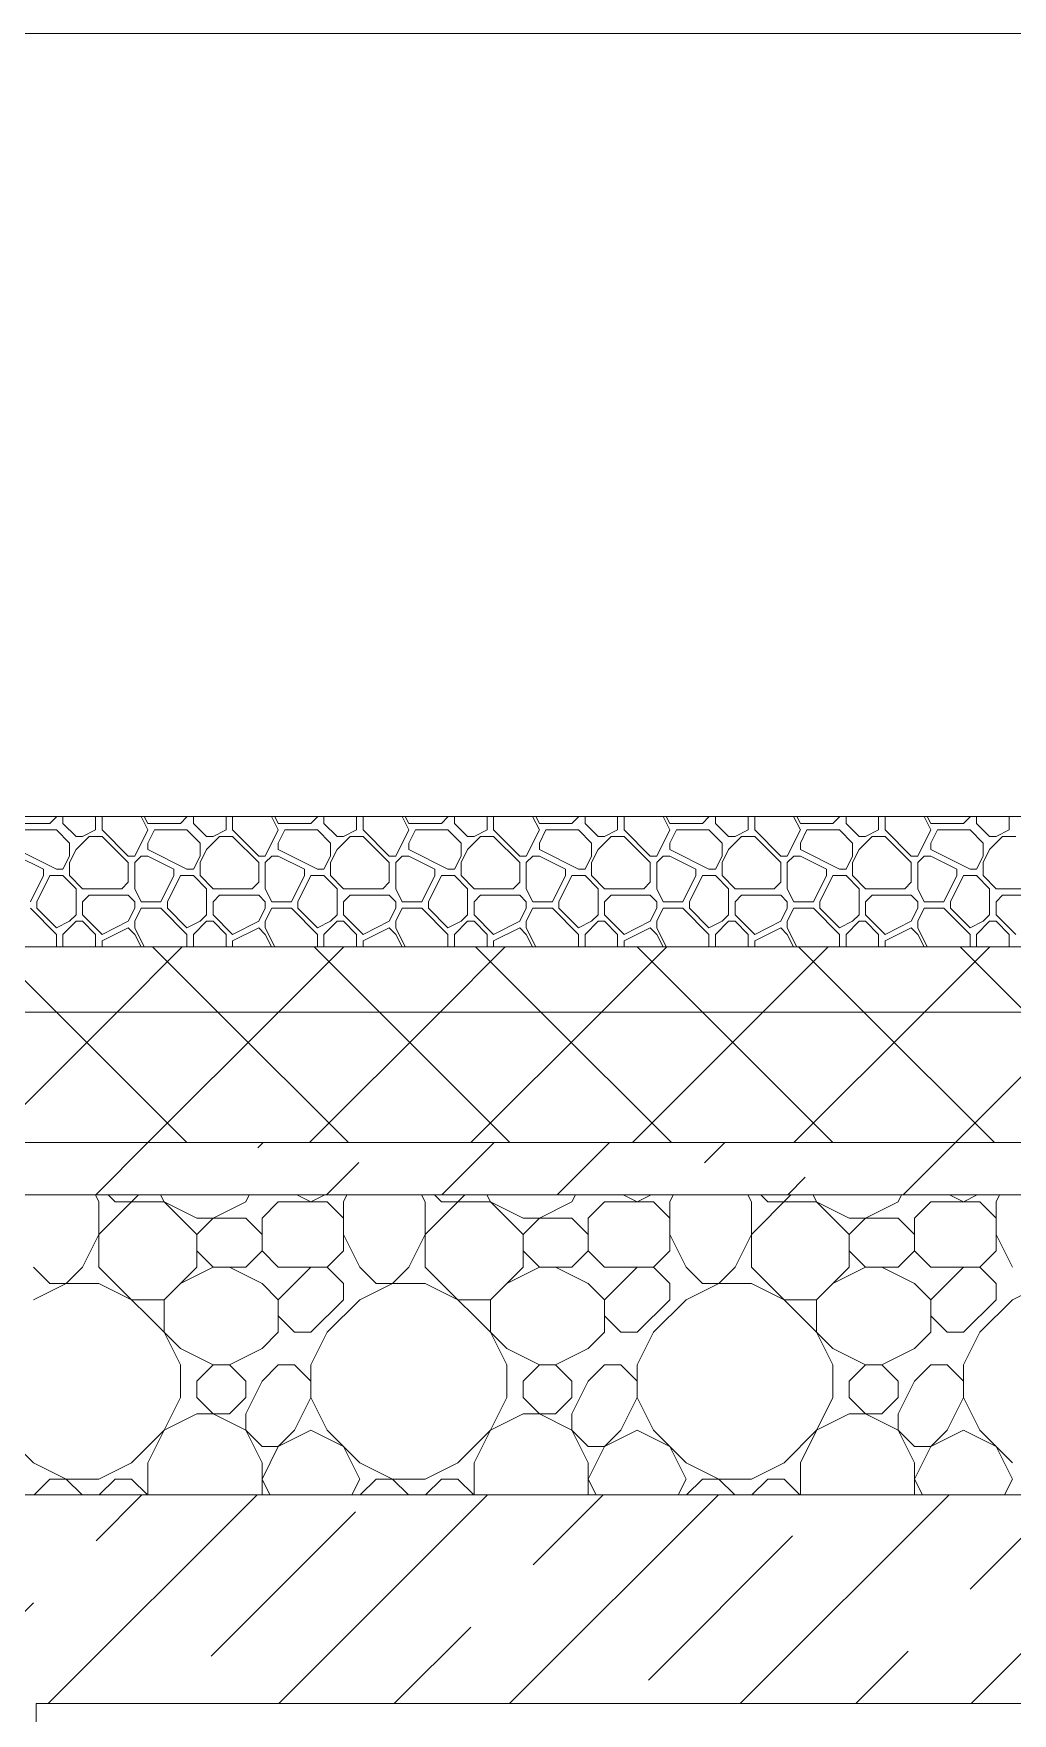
# Model space of a CAD drawing. Header units: millimetres. Extents: x 53645 to 137188, y 78097 to 135533.
# Drawn here: x 65894 to 66644, y 109593 to 110880 of the extents above; entities that cross this region are included whole.
import ezdxf

# ---------------------------------------------------------------- set-up
doc = ezdxf.new("R2010")
doc.units = ezdxf.units.MM
doc.layers.add('hatch', color=7, linetype='Continuous', lineweight=5)
doc.layers.add('Wall2', color=5, linetype='Continuous', lineweight=5)

msp = doc.modelspace()

# ---------------------------------------------------------------- linework, layer by layer
at = {"layer": 'hatch', "color": 251, "ltscale": 100}
for points in [[(65882, 110274.6), (65907, 110274.6)], [(65887, 110269.6), (65912, 110269.6)], [(65907, 110274.6), (65912, 110279.6)], [(65912, 110279.6), (65912, 110280)], [(65922, 110259.6), (65912, 110269.6)], [(65917, 110274.6), (65917, 110280)], [(65927, 110264.6), (65917, 110274.6)], [(65932, 110264.6), (65942, 110269.6)], [(65942, 110269.6), (65942, 110280)], [(65947, 110269.6), (65947, 110280)], [(65967, 110249.6), (65947, 110269.6)], [(65972, 110249.6), (65982, 110269.6)], [(65982, 110269.6), (65976.8, 110280)], [(65982, 110274.6), (65979.3, 110280)], [(65982, 110274.6), (66007, 110274.6)], [(65982, 110259.6), (65987, 110269.6)], [(65987, 110269.6), (66012, 110269.6)], [(66007, 110274.6), (66012, 110279.6)], [(66012, 110279.6), (66012, 110280)], [(66022, 110259.6), (66012, 110269.6)], [(66017, 110274.6), (66017, 110280)], [(66027, 110264.6), (66017, 110274.6)], [(66032, 110264.6), (66042, 110269.6)], [(66042, 110269.6), (66042, 110280)], [(66047, 110269.6), (66047, 110280)], [(66067, 110249.6), (66047, 110269.6)], [(66072, 110249.6), (66082, 110269.6)], [(66082, 110269.6), (66076.8, 110280)], [(66082, 110274.6), (66079.3, 110280)], [(66082, 110274.6), (66107, 110274.6)], [(66082, 110259.6), (66087, 110269.6)], [(66087, 110269.6), (66112, 110269.6)], [(66107, 110274.6), (66112, 110279.6)], [(66112, 110279.6), (66112, 110280)], [(66122, 110259.6), (66112, 110269.6)], [(66117, 110274.6), (66117, 110280)], [(66127, 110264.6), (66117, 110274.6)], [(66132, 110264.6), (66142, 110269.6)], [(66142, 110269.6), (66142, 110280)], [(66147, 110269.6), (66147, 110280)], [(66167, 110249.6), (66147, 110269.6)], [(66172, 110249.6), (66182, 110269.6)], [(66182, 110269.6), (66176.8, 110280)], [(66182, 110274.6), (66179.3, 110280)], [(66182, 110274.6), (66207, 110274.6)], [(66182, 110259.6), (66187, 110269.6)], [(66187, 110269.6), (66212, 110269.6)], [(66207, 110274.6), (66212, 110279.6)], [(66212, 110279.6), (66212, 110280)], [(66222, 110259.6), (66212, 110269.6)], [(66217, 110274.6), (66217, 110280)], [(66227, 110264.6), (66217, 110274.6)], [(66232, 110264.6), (66242, 110269.6)], [(66242, 110269.6), (66242, 110280)], [(66247, 110269.6), (66247, 110280)], [(66267, 110249.6), (66247, 110269.6)], [(66272, 110249.6), (66282, 110269.6)], [(66282, 110269.6), (66276.8, 110280)], [(66282, 110274.6), (66279.3, 110280)], [(66282, 110274.6), (66307, 110274.6)], [(66282, 110259.6), (66287, 110269.6)], [(66287, 110269.6), (66312, 110269.6)], [(66307, 110274.6), (66312, 110279.6)], [(66312, 110279.6), (66312, 110280)], [(66322, 110259.6), (66312, 110269.6)], [(66317, 110274.6), (66317, 110280)], [(66327, 110264.6), (66317, 110274.6)], [(66332, 110264.6), (66342, 110269.6)], [(66342, 110269.6), (66342, 110280)], [(66347, 110269.6), (66347, 110280)], [(66367, 110249.6), (66347, 110269.6)], [(66372, 110249.6), (66382, 110269.6)], [(66382, 110269.6), (66376.8, 110280)], [(66382, 110274.6), (66379.3, 110280)], [(66382, 110274.6), (66407, 110274.6)], [(66382, 110259.6), (66387, 110269.6)], [(66387, 110269.6), (66412, 110269.6)], [(66407, 110274.6), (66412, 110279.6)], [(66412, 110279.6), (66412, 110280)], [(66422, 110259.6), (66412, 110269.6)], [(66417, 110274.6), (66417, 110280)], [(66427, 110264.6), (66417, 110274.6)], [(66432, 110264.6), (66442, 110269.6)], [(66442, 110269.6), (66442, 110280)], [(66447, 110269.6), (66447, 110280)], [(66467, 110249.6), (66447, 110269.6)], [(66472, 110249.6), (66482, 110269.6)], [(66482, 110269.6), (66476.8, 110280)], [(66482, 110274.6), (66479.3, 110280)], [(66482, 110274.6), (66507, 110274.6)], [(66482, 110259.6), (66487, 110269.6)], [(66487, 110269.6), (66512, 110269.6)], [(66507, 110274.6), (66512, 110279.6)], [(66512, 110279.6), (66512, 110280)], [(66522, 110259.6), (66512, 110269.6)], [(66517, 110274.6), (66517, 110280)], [(66527, 110264.6), (66517, 110274.6)], [(66532, 110264.6), (66542, 110269.6)], [(66542, 110269.6), (66542, 110280)], [(66547, 110269.6), (66547, 110280)], [(66567, 110249.6), (66547, 110269.6)], [(66572, 110249.6), (66582, 110269.6)], [(66582, 110269.6), (66576.8, 110280)], [(66582, 110274.6), (66579.3, 110280)], [(66582, 110274.6), (66607, 110274.6)], [(66582, 110259.6), (66587, 110269.6)], [(66587, 110269.6), (66612, 110269.6)], [(66607, 110274.6), (66612, 110279.6)], [(66612, 110279.6), (66612, 110280)], [(66622, 110259.6), (66612, 110269.6)], [(66617, 110274.6), (66617, 110280)], [(66627, 110264.6), (66617, 110274.6)], [(66632, 110264.6), (66642, 110269.6)], [(66642, 110269.6), (66642, 110280)], [(65922, 110249.6), (65922, 110259.6)], [(65927, 110264.6), (65932, 110264.6)], [(65927, 110254.6), (65937, 110264.6)], [(65937, 110264.6), (65947, 110264.6)], [(65967, 110244.6), (65947, 110264.6)], [(65982, 110254.6), (65982, 110259.6)], [(66022, 110249.6), (66022, 110259.6)], [(66027, 110264.6), (66032, 110264.6)], [(66027, 110254.6), (66037, 110264.6)], [(66037, 110264.6), (66047, 110264.6)], [(66067, 110244.6), (66047, 110264.6)], [(66082, 110254.6), (66082, 110259.6)], [(66122, 110249.6), (66122, 110259.6)], [(66127, 110264.6), (66132, 110264.6)], [(66127, 110254.6), (66137, 110264.6)], [(66137, 110264.6), (66147, 110264.6)], [(66167, 110244.6), (66147, 110264.6)], [(66182, 110254.6), (66182, 110259.6)], [(66222, 110249.6), (66222, 110259.6)], [(66227, 110264.6), (66232, 110264.6)], [(66227, 110254.6), (66237, 110264.6)], [(66237, 110264.6), (66247, 110264.6)], [(66267, 110244.6), (66247, 110264.6)], [(66282, 110254.6), (66282, 110259.6)], [(66322, 110249.6), (66322, 110259.6)], [(66327, 110264.6), (66332, 110264.6)], [(66327, 110254.6), (66337, 110264.6)], [(66337, 110264.6), (66347, 110264.6)], [(66367, 110244.6), (66347, 110264.6)], [(66382, 110254.6), (66382, 110259.6)], [(66422, 110249.6), (66422, 110259.6)], [(66427, 110264.6), (66432, 110264.6)], [(66427, 110254.6), (66437, 110264.6)], [(66437, 110264.6), (66447, 110264.6)], [(66467, 110244.6), (66447, 110264.6)], [(66482, 110254.6), (66482, 110259.6)], [(66522, 110249.6), (66522, 110259.6)], [(66527, 110264.6), (66532, 110264.6)], [(66527, 110254.6), (66537, 110264.6)], [(66537, 110264.6), (66547, 110264.6)], [(66567, 110244.6), (66547, 110264.6)], [(66582, 110254.6), (66582, 110259.6)], [(66622, 110249.6), (66622, 110259.6)], [(66627, 110264.6), (66632, 110264.6)], [(66627, 110254.6), (66637, 110264.6)], [(66637, 110264.6), (66647, 110264.6)], [(65912, 110239.6), (65882, 110254.6)], [(65902, 110239.6), (65882, 110249.6)], [(65917, 110239.6), (65922, 110249.6)], [(65917, 110239.6), (65922, 110249.6)], [(65922, 110244.6), (65927, 110254.6)], [(65922, 110234.6), (65922, 110244.6)], [(65967, 110249.6), (65972, 110249.6)], [(65967, 110229.6), (65967, 110244.6)], [(65972, 110244.6), (65977, 110249.6)], [(65972, 110224.6), (65972, 110244.6)], [(65977, 110249.6), (65982, 110249.6)], [(66012, 110239.6), (65982, 110254.6)], [(66002, 110239.6), (65982, 110249.6)], [(66017, 110239.6), (66022, 110249.6)], [(66017, 110239.6), (66022, 110249.6)], [(66022, 110244.6), (66027, 110254.6)], [(66022, 110234.6), (66022, 110244.6)], [(66067, 110249.6), (66072, 110249.6)], [(66067, 110229.6), (66067, 110244.6)], [(66072, 110244.6), (66077, 110249.6)], [(66072, 110224.6), (66072, 110244.6)], [(66077, 110249.6), (66082, 110249.6)], [(66112, 110239.6), (66082, 110254.6)], [(66102, 110239.6), (66082, 110249.6)], [(66117, 110239.6), (66122, 110249.6)], [(66117, 110239.6), (66122, 110249.6)], [(66122, 110244.6), (66127, 110254.6)], [(66122, 110234.6), (66122, 110244.6)], [(66167, 110249.6), (66172, 110249.6)], [(66167, 110229.6), (66167, 110244.6)], [(66172, 110244.6), (66177, 110249.6)], [(66172, 110224.6), (66172, 110244.6)], [(66177, 110249.6), (66182, 110249.6)], [(66212, 110239.6), (66182, 110254.6)], [(66202, 110239.6), (66182, 110249.6)], [(66217, 110239.6), (66222, 110249.6)], [(66217, 110239.6), (66222, 110249.6)], [(66222, 110244.6), (66227, 110254.6)], [(66222, 110234.6), (66222, 110244.6)], [(66267, 110249.6), (66272, 110249.6)], [(66267, 110229.6), (66267, 110244.6)], [(66272, 110244.6), (66277, 110249.6)], [(66272, 110224.6), (66272, 110244.6)], [(66277, 110249.6), (66282, 110249.6)], [(66312, 110239.6), (66282, 110254.6)], [(66302, 110239.6), (66282, 110249.6)], [(66317, 110239.6), (66322, 110249.6)], [(66317, 110239.6), (66322, 110249.6)], [(66322, 110244.6), (66327, 110254.6)], [(66322, 110234.6), (66322, 110244.6)], [(66367, 110249.6), (66372, 110249.6)], [(66367, 110229.6), (66367, 110244.6)], [(66372, 110244.6), (66377, 110249.6)], [(66372, 110224.6), (66372, 110244.6)], [(66377, 110249.6), (66382, 110249.6)], [(66412, 110239.6), (66382, 110254.6)], [(66402, 110239.6), (66382, 110249.6)], [(66417, 110239.6), (66422, 110249.6)], [(66417, 110239.6), (66422, 110249.6)], [(66422, 110244.6), (66427, 110254.6)], [(66422, 110234.6), (66422, 110244.6)], [(66467, 110249.6), (66472, 110249.6)], [(66467, 110229.6), (66467, 110244.6)], [(66472, 110244.6), (66477, 110249.6)], [(66472, 110224.6), (66472, 110244.6)], [(66477, 110249.6), (66482, 110249.6)], [(66512, 110239.6), (66482, 110254.6)], [(66502, 110239.6), (66482, 110249.6)], [(66517, 110239.6), (66522, 110249.6)], [(66517, 110239.6), (66522, 110249.6)], [(66522, 110244.6), (66527, 110254.6)], [(66522, 110234.6), (66522, 110244.6)], [(66567, 110249.6), (66572, 110249.6)], [(66567, 110229.6), (66567, 110244.6)], [(66572, 110244.6), (66577, 110249.6)], [(66572, 110224.6), (66572, 110244.6)], [(66577, 110249.6), (66582, 110249.6)], [(66612, 110239.6), (66582, 110254.6)], [(66602, 110239.6), (66582, 110249.6)], [(66617, 110239.6), (66622, 110249.6)], [(66617, 110239.6), (66622, 110249.6)], [(66622, 110244.6), (66627, 110254.6)], [(66622, 110234.6), (66622, 110244.6)], [(65892, 110214.6), (65902, 110234.6)], [(65897, 110214.6), (65907, 110234.6)], [(65902, 110234.6), (65902, 110239.6)], [(65907, 110234.6), (65917, 110234.6)], [(65912, 110239.6), (65917, 110239.6)], [(65927, 110224.6), (65917, 110234.6)], [(65932, 110224.6), (65922, 110234.6)], [(65992, 110214.6), (66002, 110234.6)], [(65997, 110214.6), (66007, 110234.6)], [(66002, 110234.6), (66002, 110239.6)], [(66007, 110234.6), (66017, 110234.6)], [(66012, 110239.6), (66017, 110239.6)], [(66027, 110224.6), (66017, 110234.6)], [(66032, 110224.6), (66022, 110234.6)], [(66092, 110214.6), (66102, 110234.6)], [(66097, 110214.6), (66107, 110234.6)], [(66102, 110234.6), (66102, 110239.6)], [(66107, 110234.6), (66117, 110234.6)], [(66112, 110239.6), (66117, 110239.6)], [(66127, 110224.6), (66117, 110234.6)], [(66132, 110224.6), (66122, 110234.6)], [(66192, 110214.6), (66202, 110234.6)], [(66197, 110214.6), (66207, 110234.6)], [(66202, 110234.6), (66202, 110239.6)], [(66207, 110234.6), (66217, 110234.6)], [(66212, 110239.6), (66217, 110239.6)], [(66227, 110224.6), (66217, 110234.6)], [(66232, 110224.6), (66222, 110234.6)], [(66292, 110214.6), (66302, 110234.6)], [(66297, 110214.6), (66307, 110234.6)], [(66302, 110234.6), (66302, 110239.6)], [(66307, 110234.6), (66317, 110234.6)], [(66312, 110239.6), (66317, 110239.6)], [(66327, 110224.6), (66317, 110234.6)], [(66332, 110224.6), (66322, 110234.6)], [(66392, 110214.6), (66402, 110234.6)], [(66397, 110214.6), (66407, 110234.6)], [(66402, 110234.6), (66402, 110239.6)], [(66407, 110234.6), (66417, 110234.6)], [(66412, 110239.6), (66417, 110239.6)], [(66427, 110224.6), (66417, 110234.6)], [(66432, 110224.6), (66422, 110234.6)], [(66492, 110214.6), (66502, 110234.6)], [(66497, 110214.6), (66507, 110234.6)], [(66502, 110234.6), (66502, 110239.6)], [(66507, 110234.6), (66517, 110234.6)], [(66512, 110239.6), (66517, 110239.6)], [(66527, 110224.6), (66517, 110234.6)], [(66532, 110224.6), (66522, 110234.6)], [(66592, 110214.6), (66602, 110234.6)], [(66597, 110214.6), (66607, 110234.6)], [(66602, 110234.6), (66602, 110239.6)], [(66607, 110234.6), (66617, 110234.6)], [(66612, 110239.6), (66617, 110239.6)], [(66627, 110224.6), (66617, 110234.6)], [(66632, 110224.6), (66622, 110234.6)], [(65927, 110204.6), (65927, 110224.6)], [(65932, 110224.6), (65962, 110224.6)], [(65932, 110214.6), (65937, 110219.6)], [(65937, 110219.6), (65967, 110219.6)], [(65962, 110224.6), (65967, 110229.6)], [(65972, 110214.6), (65967, 110219.6)], [(65977, 110214.6), (65972, 110224.6)], [(66027, 110204.6), (66027, 110224.6)], [(66032, 110224.6), (66062, 110224.6)], [(66032, 110214.6), (66037, 110219.6)], [(66037, 110219.6), (66067, 110219.6)], [(66062, 110224.6), (66067, 110229.6)], [(66072, 110214.6), (66067, 110219.6)], [(66077, 110214.6), (66072, 110224.6)], [(66127, 110204.6), (66127, 110224.6)], [(66132, 110224.6), (66162, 110224.6)], [(66132, 110214.6), (66137, 110219.6)], [(66137, 110219.6), (66167, 110219.6)], [(66162, 110224.6), (66167, 110229.6)], [(66172, 110214.6), (66167, 110219.6)], [(66177, 110214.6), (66172, 110224.6)], [(66227, 110204.6), (66227, 110224.6)], [(66232, 110224.6), (66262, 110224.6)], [(66232, 110214.6), (66237, 110219.6)], [(66237, 110219.6), (66267, 110219.6)], [(66262, 110224.6), (66267, 110229.6)], [(66272, 110214.6), (66267, 110219.6)], [(66277, 110214.6), (66272, 110224.6)], [(66327, 110204.6), (66327, 110224.6)], [(66332, 110224.6), (66362, 110224.6)], [(66332, 110214.6), (66337, 110219.6)], [(66337, 110219.6), (66367, 110219.6)], [(66362, 110224.6), (66367, 110229.6)], [(66372, 110214.6), (66367, 110219.6)], [(66377, 110214.6), (66372, 110224.6)], [(66427, 110204.6), (66427, 110224.6)], [(66432, 110224.6), (66462, 110224.6)], [(66432, 110214.6), (66437, 110219.6)], [(66437, 110219.6), (66467, 110219.6)], [(66462, 110224.6), (66467, 110229.6)], [(66472, 110214.6), (66467, 110219.6)], [(66477, 110214.6), (66472, 110224.6)], [(66527, 110204.6), (66527, 110224.6)], [(66532, 110224.6), (66562, 110224.6)], [(66532, 110214.6), (66537, 110219.6)], [(66537, 110219.6), (66567, 110219.6)], [(66562, 110224.6), (66567, 110229.6)], [(66572, 110214.6), (66567, 110219.6)], [(66577, 110214.6), (66572, 110224.6)], [(66627, 110204.6), (66627, 110224.6)], [(66632, 110224.6), (66662, 110224.6)], [(66632, 110214.6), (66637, 110219.6)], [(66637, 110219.6), (66667, 110219.6)], [(65912, 110189.6), (65892, 110209.6)], [(65897, 110209.6), (65897, 110214.6)], [(65912, 110194.6), (65897, 110209.6)], [(65922, 110199.6), (65927, 110204.6)], [(65932, 110204.6), (65932, 110214.6)], [(65947, 110189.6), (65932, 110204.6)], [(65967, 110199.6), (65972, 110209.6)], [(65972, 110209.6), (65972, 110214.6)], [(65972, 110199.6), (65977, 110209.6)], [(65977, 110214.6), (65992, 110214.6)], [(65977, 110209.6), (65992, 110209.6)], [(66012, 110189.6), (65992, 110209.6)], [(65997, 110209.6), (65997, 110214.6)], [(66012, 110194.6), (65997, 110209.6)], [(66022, 110199.6), (66027, 110204.6)], [(66032, 110204.6), (66032, 110214.6)], [(66047, 110189.6), (66032, 110204.6)], [(66067, 110199.6), (66072, 110209.6)], [(66072, 110209.6), (66072, 110214.6)], [(66072, 110199.6), (66077, 110209.6)], [(66077, 110214.6), (66092, 110214.6)], [(66077, 110209.6), (66092, 110209.6)], [(66112, 110189.6), (66092, 110209.6)], [(66097, 110209.6), (66097, 110214.6)], [(66112, 110194.6), (66097, 110209.6)], [(66122, 110199.6), (66127, 110204.6)], [(66132, 110204.6), (66132, 110214.6)], [(66147, 110189.6), (66132, 110204.6)], [(66167, 110199.6), (66172, 110209.6)], [(66172, 110209.6), (66172, 110214.6)], [(66172, 110199.6), (66177, 110209.6)], [(66177, 110214.6), (66192, 110214.6)], [(66177, 110209.6), (66192, 110209.6)], [(66212, 110189.6), (66192, 110209.6)], [(66197, 110209.6), (66197, 110214.6)], [(66212, 110194.6), (66197, 110209.6)], [(66222, 110199.6), (66227, 110204.6)], [(66232, 110204.6), (66232, 110214.6)], [(66247, 110189.6), (66232, 110204.6)], [(66267, 110199.6), (66272, 110209.6)], [(66272, 110209.6), (66272, 110214.6)], [(66272, 110199.6), (66277, 110209.6)], [(66277, 110214.6), (66292, 110214.6)], [(66277, 110209.6), (66292, 110209.6)], [(66312, 110189.6), (66292, 110209.6)], [(66297, 110209.6), (66297, 110214.6)], [(66312, 110194.6), (66297, 110209.6)], [(66322, 110199.6), (66327, 110204.6)], [(66332, 110204.6), (66332, 110214.6)], [(66347, 110189.6), (66332, 110204.6)], [(66367, 110199.6), (66372, 110209.6)], [(66372, 110209.6), (66372, 110214.6)], [(66372, 110199.6), (66377, 110209.6)], [(66377, 110214.6), (66392, 110214.6)], [(66377, 110209.6), (66392, 110209.6)], [(66412, 110189.6), (66392, 110209.6)], [(66397, 110209.6), (66397, 110214.6)], [(66412, 110194.6), (66397, 110209.6)], [(66422, 110199.6), (66427, 110204.6)], [(66432, 110204.6), (66432, 110214.6)], [(66447, 110189.6), (66432, 110204.6)], [(66467, 110199.6), (66472, 110209.6)], [(66472, 110209.6), (66472, 110214.6)], [(66472, 110199.6), (66477, 110209.6)], [(66477, 110214.6), (66492, 110214.6)], [(66477, 110209.6), (66492, 110209.6)], [(66512, 110189.6), (66492, 110209.6)], [(66497, 110209.6), (66497, 110214.6)], [(66512, 110194.6), (66497, 110209.6)], [(66522, 110199.6), (66527, 110204.6)], [(66532, 110204.6), (66532, 110214.6)], [(66547, 110189.6), (66532, 110204.6)], [(66567, 110199.6), (66572, 110209.6)], [(66572, 110209.6), (66572, 110214.6)], [(66572, 110199.6), (66577, 110209.6)], [(66577, 110214.6), (66592, 110214.6)], [(66577, 110209.6), (66592, 110209.6)], [(66612, 110189.6), (66592, 110209.6)], [(66597, 110209.6), (66597, 110214.6)], [(66612, 110194.6), (66597, 110209.6)], [(66622, 110199.6), (66627, 110204.6)], [(66632, 110204.6), (66632, 110214.6)], [(66647, 110189.6), (66632, 110204.6)], [(65912, 110194.6), (65922, 110199.6)], [(65917, 110189.6), (65927, 110199.6)], [(65927, 110199.6), (65932, 110199.6)], [(65942, 110189.6), (65932, 110199.6)], [(65947, 110189.6), (65967, 110199.6)], [(65947, 110184.6), (65967, 110194.6)], [(65972, 110189.6), (65967, 110194.6)], [(65972, 110194.6), (65972, 110199.6)], [(65979.3, 110180), (65972, 110194.6)], [(66012, 110194.6), (66022, 110199.6)], [(66017, 110189.6), (66027, 110199.6)], [(66027, 110199.6), (66032, 110199.6)], [(66042, 110189.6), (66032, 110199.6)], [(66047, 110189.6), (66067, 110199.6)], [(66047, 110184.6), (66067, 110194.6)], [(66072, 110189.6), (66067, 110194.6)], [(66072, 110194.6), (66072, 110199.6)], [(66079.3, 110180), (66072, 110194.6)], [(66112, 110194.6), (66122, 110199.6)], [(66117, 110189.6), (66127, 110199.6)], [(66127, 110199.6), (66132, 110199.6)], [(66142, 110189.6), (66132, 110199.6)], [(66147, 110189.6), (66167, 110199.6)], [(66147, 110184.6), (66167, 110194.6)], [(66172, 110189.6), (66167, 110194.6)], [(66172, 110194.6), (66172, 110199.6)], [(66179.3, 110180), (66172, 110194.6)], [(66212, 110194.6), (66222, 110199.6)], [(66217, 110189.6), (66227, 110199.6)], [(66227, 110199.6), (66232, 110199.6)], [(66242, 110189.6), (66232, 110199.6)], [(66247, 110189.6), (66267, 110199.6)], [(66247, 110184.6), (66267, 110194.6)], [(66272, 110189.6), (66267, 110194.6)], [(66272, 110194.6), (66272, 110199.6)], [(66279.3, 110180), (66272, 110194.6)], [(66312, 110194.6), (66322, 110199.6)], [(66317, 110189.6), (66327, 110199.6)], [(66327, 110199.6), (66332, 110199.6)], [(66342, 110189.6), (66332, 110199.6)], [(66347, 110189.6), (66367, 110199.6)], [(66347, 110184.6), (66367, 110194.6)], [(66372, 110189.6), (66367, 110194.6)], [(66372, 110194.6), (66372, 110199.6)], [(66379.3, 110180), (66372, 110194.6)], [(66412, 110194.6), (66422, 110199.6)], [(66417, 110189.6), (66427, 110199.6)], [(66427, 110199.6), (66432, 110199.6)], [(66442, 110189.6), (66432, 110199.6)], [(66447, 110189.6), (66467, 110199.6)], [(66447, 110184.6), (66467, 110194.6)], [(66472, 110189.6), (66467, 110194.6)], [(66472, 110194.6), (66472, 110199.6)], [(66479.3, 110180), (66472, 110194.6)], [(66512, 110194.6), (66522, 110199.6)], [(66517, 110189.6), (66527, 110199.6)], [(66527, 110199.6), (66532, 110199.6)], [(66542, 110189.6), (66532, 110199.6)], [(66547, 110189.6), (66567, 110199.6)], [(66547, 110184.6), (66567, 110194.6)], [(66572, 110189.6), (66567, 110194.6)], [(66572, 110194.6), (66572, 110199.6)], [(66579.3, 110180), (66572, 110194.6)], [(66612, 110194.6), (66622, 110199.6)], [(66617, 110189.6), (66627, 110199.6)], [(66627, 110199.6), (66632, 110199.6)], [(66642, 110189.6), (66632, 110199.6)], [(74636.5, 110180), (61406.4, 110180)], [(61406.4, 110180), (74636.5, 110180)], [(65912, 110130), (65862, 110180)], [(65912, 110180), (65912, 110189.6)], [(65917, 110180), (65917, 110189.6)], [(65942, 110180), (65942, 110189.6)], [(65947, 110180), (65947, 110184.6)], [(65958.4, 110130), (66008.4, 110180)], [(65976.8, 110180), (65972, 110189.6)], [(66035.7, 110130), (65985.7, 110180)], [(66012, 110180), (66012, 110189.6)], [(66017, 110180), (66017, 110189.6)], [(66042, 110180), (66042, 110189.6)], [(66047, 110180), (66047, 110184.6)], [(66076.8, 110180), (66072, 110189.6)], [(66082.1, 110130), (66132.1, 110180)], [(66159.5, 110130), (66109.5, 110180)], [(66112, 110180), (66112, 110189.6)], [(66117, 110180), (66117, 110189.6)], [(66142, 110180), (66142, 110189.6)], [(66147, 110180), (66147, 110184.6)], [(66176.8, 110180), (66172, 110189.6)], [(66205.9, 110130), (66255.9, 110180)], [(66212, 110180), (66212, 110189.6)], [(66217, 110180), (66217, 110189.6)], [(66283.2, 110130), (66233.2, 110180)], [(66242, 110180), (66242, 110189.6)], [(66247, 110180), (66247, 110184.6)], [(66276.8, 110180), (66272, 110189.6)], [(66312, 110180), (66312, 110189.6)], [(66317, 110180), (66317, 110189.6)], [(66329.6, 110130), (66379.6, 110180)], [(66342, 110180), (66342, 110189.6)], [(66347, 110180), (66347, 110184.6)], [(66407, 110130), (66357, 110180)], [(66376.8, 110180), (66372, 110189.6)], [(66412, 110180), (66412, 110189.6)], [(66417, 110180), (66417, 110189.6)], [(66442, 110180), (66442, 110189.6)], [(66447, 110180), (66447, 110184.6)], [(66453.3, 110130), (66503.3, 110180)], [(66476.8, 110180), (66472, 110189.6)], [(66530.7, 110130), (66480.7, 110180)], [(66512, 110180), (66512, 110189.6)], [(66517, 110180), (66517, 110189.6)], [(66542, 110180), (66542, 110189.6)], [(66547, 110180), (66547, 110184.6)], [(66576.8, 110180), (66572, 110189.6)], [(66577.1, 110130), (66627.1, 110180)], [(66654.5, 110130), (66604.5, 110180)], [(66612, 110180), (66612, 110189.6)], [(66617, 110180), (66617, 110189.6)], [(66642, 110180), (66642, 110189.6)], [(74636.5, 110130), (61406.4, 110130)], [(61406.4, 110130), (74636.5, 110130)], [(65858.4, 110030), (65958.4, 110130)], [(66012, 110030), (65912, 110130)], [(65982.1, 110030), (66082.1, 110130)], [(66135.7, 110030), (66035.7, 110130)], [(66105.9, 110030), (66205.9, 110130)], [(66259.5, 110030), (66159.5, 110130)], [(66229.6, 110030), (66329.6, 110130)], [(66383.2, 110030), (66283.2, 110130)], [(66353.3, 110030), (66453.3, 110130)], [(66507, 110030), (66407, 110130)], [(66477.1, 110030), (66577.1, 110130)], [(66630.7, 110030), (66530.7, 110130)], [(66600.8, 110030), (66700.8, 110130)], [(74636.5, 110030), (61406.4, 110030)], [(61406.4, 110030), (74636.5, 110030)], [(65942.1, 109990), (65982.1, 110030)], [(66066.4, 110025.9), (66070.5, 110030)], [(66207.3, 109990), (66247.3, 110030)], [(66295.7, 109990), (66335.7, 110030)], [(66408.5, 110014.4), (66424.1, 110030)], [(66560.8, 109990), (66600.8, 110030)], [(66118.9, 109990), (66143.8, 110014.8)], [(66472.4, 109990), (66485.8, 110003.4)], [(74636.5, 109990), (61406.4, 109990)], [(61406.4, 109990), (74636.5, 109990)], [(65944.5, 109984.6), (65941.8, 109990)], [(65944.5, 109959.6), (65974.8, 109990)], [(65957, 109984.6), (65951.7, 109990)], [(65994.5, 109984.6), (65991.8, 109990)], [(66057, 109984.6), (66059.6, 109990)], [(66107, 109984.6), (66096.3, 109990)], [(66107, 109984.6), (66117.6, 109990)], [(66132, 109984.6), (66134.6, 109990)], [(66194.5, 109984.6), (66191.8, 109990)], [(66194.5, 109959.6), (66224.8, 109990)], [(66207, 109984.6), (66201.7, 109990)], [(66244.5, 109984.6), (66241.8, 109990)], [(66307, 109984.6), (66309.6, 109990)], [(66357, 109984.6), (66346.3, 109990)], [(66357, 109984.6), (66367.6, 109990)], [(66382, 109984.6), (66384.6, 109990)], [(66444.5, 109984.6), (66441.8, 109990)], [(66444.5, 109959.6), (66474.8, 109990)], [(66457, 109984.6), (66451.7, 109990)], [(66494.5, 109984.6), (66491.8, 109990)], [(66557, 109984.6), (66559.6, 109990)], [(66607, 109984.6), (66596.3, 109990)], [(66607, 109984.6), (66617.6, 109990)], [(66632, 109984.6), (66634.6, 109990)], [(65944.5, 109934.6), (65944.5, 109984.6)], [(65957, 109984.6), (65994.5, 109984.6)], [(66019.5, 109959.6), (65994.5, 109984.6)], [(66019.5, 109972.1), (65994.5, 109984.6)], [(66032, 109972.1), (66057, 109984.6)], [(66069.5, 109972.1), (66082, 109984.6)], [(66082, 109984.6), (66119.5, 109984.6)], [(66132, 109972.1), (66119.5, 109984.6)], [(66132, 109947.1), (66132, 109984.6)], [(66194.5, 109934.6), (66194.5, 109984.6)], [(66207, 109984.6), (66244.5, 109984.6)], [(66269.5, 109959.6), (66244.5, 109984.6)], [(66269.5, 109972.1), (66244.5, 109984.6)], [(66282, 109972.1), (66307, 109984.6)], [(66319.5, 109972.1), (66332, 109984.6)], [(66332, 109984.6), (66369.5, 109984.6)], [(66382, 109972.1), (66369.5, 109984.6)], [(66382, 109947.1), (66382, 109984.6)], [(66444.5, 109934.6), (66444.5, 109984.6)], [(66457, 109984.6), (66494.5, 109984.6)], [(66519.5, 109959.6), (66494.5, 109984.6)], [(66519.5, 109972.1), (66494.5, 109984.6)], [(66532, 109972.1), (66557, 109984.6)], [(66569.5, 109972.1), (66582, 109984.6)], [(66582, 109984.6), (66619.5, 109984.6)], [(66632, 109972.1), (66619.5, 109984.6)], [(66632, 109947.1), (66632, 109984.6)], [(66019.5, 109972.1), (66057, 109972.1)], [(66019.5, 109959.6), (66032, 109972.1)], [(66069.5, 109959.6), (66057, 109972.1)], [(66069.5, 109947.1), (66069.5, 109972.1)], [(66269.5, 109972.1), (66307, 109972.1)], [(66269.5, 109959.6), (66282, 109972.1)], [(66319.5, 109959.6), (66307, 109972.1)], [(66319.5, 109947.1), (66319.5, 109972.1)], [(66519.5, 109972.1), (66557, 109972.1)], [(66519.5, 109959.6), (66532, 109972.1)], [(66569.5, 109959.6), (66557, 109972.1)], [(66569.5, 109947.1), (66569.5, 109972.1)], [(65932, 109934.6), (65944.5, 109959.6)], [(66019.5, 109934.6), (66019.5, 109959.6)], [(66032, 109934.6), (66019.5, 109947.1)], [(66057, 109934.6), (66069.5, 109947.1)], [(66082, 109934.6), (66069.5, 109947.1)], [(66119.5, 109934.6), (66132, 109947.1)], [(66144.5, 109934.6), (66132, 109959.6)], [(66182, 109934.6), (66194.5, 109959.6)], [(66269.5, 109934.6), (66269.5, 109959.6)], [(66282, 109934.6), (66269.5, 109947.1)], [(66307, 109934.6), (66319.5, 109947.1)], [(66332, 109934.6), (66319.5, 109947.1)], [(66369.5, 109934.6), (66382, 109947.1)], [(66394.5, 109934.6), (66382, 109959.6)], [(66432, 109934.6), (66444.5, 109959.6)], [(66519.5, 109934.6), (66519.5, 109959.6)], [(66532, 109934.6), (66519.5, 109947.1)], [(66557, 109934.6), (66569.5, 109947.1)], [(66582, 109934.6), (66569.5, 109947.1)], [(66619.5, 109934.6), (66632, 109947.1)], [(66644.5, 109934.6), (66632, 109959.6)], [(65907, 109922.1), (65894.5, 109934.6)], [(65919.5, 109922.1), (65932, 109934.6)], [(66007, 109872.1), (65944.5, 109934.6)], [(65994.5, 109909.6), (66019.5, 109934.6)], [(66007, 109922.1), (66032, 109934.6)], [(66032, 109934.6), (66057, 109934.6)], [(66069.5, 109922.1), (66044.5, 109934.6)], [(66082, 109934.6), (66119.5, 109934.6)], [(66082, 109909.6), (66107, 109934.6)], [(66132, 109922.1), (66119.5, 109934.6)], [(66157, 109922.1), (66144.5, 109934.6)], [(66169.5, 109922.1), (66182, 109934.6)], [(66257, 109872.1), (66194.5, 109934.6)], [(66244.5, 109909.6), (66269.5, 109934.6)], [(66257, 109922.1), (66282, 109934.6)], [(66282, 109934.6), (66307, 109934.6)], [(66319.5, 109922.1), (66294.5, 109934.6)], [(66332, 109934.6), (66369.5, 109934.6)], [(66332, 109909.6), (66357, 109934.6)], [(66382, 109922.1), (66369.5, 109934.6)], [(66407, 109922.1), (66394.5, 109934.6)], [(66419.5, 109922.1), (66432, 109934.6)], [(66507, 109872.1), (66444.5, 109934.6)], [(66494.5, 109909.6), (66519.5, 109934.6)], [(66507, 109922.1), (66532, 109934.6)], [(66532, 109934.6), (66557, 109934.6)], [(66569.5, 109922.1), (66544.5, 109934.6)], [(66582, 109934.6), (66619.5, 109934.6)], [(66582, 109909.6), (66607, 109934.6)], [(66632, 109922.1), (66619.5, 109934.6)], [(65894.5, 109909.6), (65919.5, 109922.1)], [(65907, 109922.1), (65944.5, 109922.1)], [(65969.5, 109909.6), (65944.5, 109922.1)], [(66082, 109909.6), (66069.5, 109922.1)], [(66132, 109909.6), (66132, 109922.1)], [(66144.5, 109909.6), (66169.5, 109922.1)], [(66157, 109922.1), (66194.5, 109922.1)], [(66219.5, 109909.6), (66194.5, 109922.1)], [(66332, 109909.6), (66319.5, 109922.1)], [(66382, 109909.6), (66382, 109922.1)], [(66394.5, 109909.6), (66419.5, 109922.1)], [(66407, 109922.1), (66444.5, 109922.1)], [(66469.5, 109909.6), (66444.5, 109922.1)], [(66582, 109909.6), (66569.5, 109922.1)], [(66632, 109909.6), (66632, 109922.1)], [(66644.5, 109909.6), (66669.5, 109922.1)], [(65969.5, 109909.6), (65994.5, 109909.6)], [(65994.5, 109884.6), (65994.5, 109909.6)], [(66082, 109884.6), (66082, 109909.6)], [(66107, 109884.6), (66132, 109909.6)], [(66119.5, 109884.6), (66144.5, 109909.6)], [(66219.5, 109909.6), (66244.5, 109909.6)], [(66244.5, 109884.6), (66244.5, 109909.6)], [(66332, 109884.6), (66332, 109909.6)], [(66357, 109884.6), (66382, 109909.6)], [(66369.5, 109884.6), (66394.5, 109909.6)], [(66469.5, 109909.6), (66494.5, 109909.6)], [(66494.5, 109884.6), (66494.5, 109909.6)], [(66582, 109884.6), (66582, 109909.6)], [(66607, 109884.6), (66632, 109909.6)], [(66619.5, 109884.6), (66644.5, 109909.6)], [(66094.5, 109884.6), (66082, 109897.1)], [(66344.5, 109884.6), (66332, 109897.1)], [(66594.5, 109884.6), (66582, 109897.1)], [(66007, 109859.6), (65994.5, 109884.6)], [(66069.5, 109872.1), (66082, 109884.6)], [(66094.5, 109884.6), (66107, 109884.6)], [(66119.5, 109884.6), (66107, 109859.6)], [(66257, 109859.6), (66244.5, 109884.6)], [(66319.5, 109872.1), (66332, 109884.6)], [(66344.5, 109884.6), (66357, 109884.6)], [(66369.5, 109884.6), (66357, 109859.6)], [(66507, 109859.6), (66494.5, 109884.6)], [(66569.5, 109872.1), (66582, 109884.6)], [(66594.5, 109884.6), (66607, 109884.6)], [(66619.5, 109884.6), (66607, 109859.6)], [(66032, 109859.6), (66007, 109872.1)], [(66044.5, 109859.6), (66069.5, 109872.1)], [(66282, 109859.6), (66257, 109872.1)], [(66294.5, 109859.6), (66319.5, 109872.1)], [(66532, 109859.6), (66507, 109872.1)], [(66544.5, 109859.6), (66569.5, 109872.1)], [(66007, 109834.6), (66007, 109859.6)], [(66019.5, 109847.1), (66032, 109859.6)], [(66032, 109859.6), (66044.5, 109859.6)], [(66057, 109847.1), (66044.5, 109859.6)], [(66069.5, 109847.1), (66082, 109859.6)], [(66082, 109859.6), (66094.5, 109859.6)], [(66107, 109847.1), (66094.5, 109859.6)], [(66107, 109834.6), (66107, 109859.6)], [(66257, 109834.6), (66257, 109859.6)], [(66269.5, 109847.1), (66282, 109859.6)], [(66282, 109859.6), (66294.5, 109859.6)], [(66307, 109847.1), (66294.5, 109859.6)], [(66319.5, 109847.1), (66332, 109859.6)], [(66332, 109859.6), (66344.5, 109859.6)], [(66357, 109847.1), (66344.5, 109859.6)], [(66357, 109834.6), (66357, 109859.6)], [(66507, 109834.6), (66507, 109859.6)], [(66519.5, 109847.1), (66532, 109859.6)], [(66532, 109859.6), (66544.5, 109859.6)], [(66557, 109847.1), (66544.5, 109859.6)], [(66569.5, 109847.1), (66582, 109859.6)], [(66582, 109859.6), (66594.5, 109859.6)], [(66607, 109847.1), (66594.5, 109859.6)], [(66607, 109834.6), (66607, 109859.6)], [(66019.5, 109834.6), (66019.5, 109847.1)], [(66057, 109834.6), (66057, 109847.1)], [(66057, 109822.1), (66069.5, 109847.1)], [(66269.5, 109834.6), (66269.5, 109847.1)], [(66307, 109834.6), (66307, 109847.1)], [(66307, 109822.1), (66319.5, 109847.1)], [(66519.5, 109834.6), (66519.5, 109847.1)], [(66557, 109834.6), (66557, 109847.1)], [(66557, 109822.1), (66569.5, 109847.1)], [(65982, 109784.6), (66007, 109834.6)], [(66032, 109822.1), (66019.5, 109834.6)], [(66044.5, 109822.1), (66057, 109834.6)], [(66094.5, 109809.6), (66107, 109834.6)], [(66119.5, 109809.6), (66107, 109834.6)], [(66232, 109784.6), (66257, 109834.6)], [(66282, 109822.1), (66269.5, 109834.6)], [(66294.5, 109822.1), (66307, 109834.6)], [(66344.5, 109809.6), (66357, 109834.6)], [(66369.5, 109809.6), (66357, 109834.6)], [(66482, 109784.6), (66507, 109834.6)], [(66532, 109822.1), (66519.5, 109834.6)], [(66544.5, 109822.1), (66557, 109834.6)], [(66594.5, 109809.6), (66607, 109834.6)], [(66619.5, 109809.6), (66607, 109834.6)], [(65994.5, 109809.6), (66019.5, 109822.1)], [(66019.5, 109822.1), (66044.5, 109822.1)], [(66057, 109809.6), (66032, 109822.1)], [(66057, 109809.6), (66057, 109822.1)], [(66244.5, 109809.6), (66269.5, 109822.1)], [(66269.5, 109822.1), (66294.5, 109822.1)], [(66307, 109809.6), (66282, 109822.1)], [(66307, 109809.6), (66307, 109822.1)], [(66494.5, 109809.6), (66519.5, 109822.1)], [(66519.5, 109822.1), (66544.5, 109822.1)], [(66557, 109809.6), (66532, 109822.1)], [(66557, 109809.6), (66557, 109822.1)], [(65894.5, 109784.6), (65869.5, 109809.6)], [(65969.5, 109784.6), (65994.5, 109809.6)], [(66069.5, 109797.1), (66057, 109809.6)], [(66069.5, 109784.6), (66057, 109809.6)], [(66082, 109797.1), (66094.5, 109809.6)], [(66082, 109797.1), (66107, 109809.6)], [(66132, 109797.1), (66107, 109809.6)], [(66132, 109797.1), (66107, 109809.6)], [(66144.5, 109784.6), (66119.5, 109809.6)], [(66219.5, 109784.6), (66244.5, 109809.6)], [(66319.5, 109797.1), (66307, 109809.6)], [(66319.5, 109784.6), (66307, 109809.6)], [(66332, 109797.1), (66344.5, 109809.6)], [(66332, 109797.1), (66357, 109809.6)], [(66382, 109797.1), (66357, 109809.6)], [(66382, 109797.1), (66357, 109809.6)], [(66394.5, 109784.6), (66369.5, 109809.6)], [(66469.5, 109784.6), (66494.5, 109809.6)], [(66569.5, 109797.1), (66557, 109809.6)], [(66569.5, 109784.6), (66557, 109809.6)], [(66582, 109797.1), (66594.5, 109809.6)], [(66582, 109797.1), (66607, 109809.6)], [(66632, 109797.1), (66607, 109809.6)], [(66632, 109797.1), (66607, 109809.6)], [(66644.5, 109784.6), (66619.5, 109809.6)], [(66069.5, 109797.1), (66082, 109797.1)], [(66069.5, 109772.1), (66082, 109797.1)], [(66144.5, 109772.1), (66132, 109797.1)], [(66319.5, 109797.1), (66332, 109797.1)], [(66319.5, 109772.1), (66332, 109797.1)], [(66394.5, 109772.1), (66382, 109797.1)], [(66569.5, 109797.1), (66582, 109797.1)], [(66569.5, 109772.1), (66582, 109797.1)], [(66644.5, 109772.1), (66632, 109797.1)], [(65919.5, 109772.1), (65894.5, 109784.6)], [(65944.5, 109772.1), (65969.5, 109784.6)], [(65982, 109760), (65982, 109784.6)], [(66069.5, 109760), (66069.5, 109784.6)], [(66169.5, 109772.1), (66144.5, 109784.6)], [(66194.5, 109772.1), (66219.5, 109784.6)], [(66232, 109760), (66232, 109784.6)], [(66319.5, 109760), (66319.5, 109784.6)], [(66419.5, 109772.1), (66394.5, 109784.6)], [(66444.5, 109772.1), (66469.5, 109784.6)], [(66482, 109760), (66482, 109784.6)], [(66569.5, 109760), (66569.5, 109784.6)], [(65894.8, 109760), (65907, 109772.1)], [(65907, 109772.1), (65944.5, 109772.1)], [(65931.7, 109760), (65919.5, 109772.1)], [(65944.8, 109760), (65957, 109772.1)], [(65957, 109772.1), (65969.5, 109772.1)], [(65981.7, 109760), (65969.5, 109772.1)], [(66075.6, 109760), (66069.5, 109772.1)], [(66138.4, 109760), (66144.5, 109772.1)], [(66144.8, 109760), (66157, 109772.1)], [(66157, 109772.1), (66194.5, 109772.1)], [(66181.7, 109760), (66169.5, 109772.1)], [(66194.8, 109760), (66207, 109772.1)], [(66207, 109772.1), (66219.5, 109772.1)], [(66231.7, 109760), (66219.5, 109772.1)], [(66325.6, 109760), (66319.5, 109772.1)], [(66388.4, 109760), (66394.5, 109772.1)], [(66394.8, 109760), (66407, 109772.1)], [(66407, 109772.1), (66444.5, 109772.1)], [(66431.7, 109760), (66419.5, 109772.1)], [(66444.8, 109760), (66457, 109772.1)], [(66457, 109772.1), (66469.5, 109772.1)], [(66481.7, 109760), (66469.5, 109772.1)], [(66575.6, 109760), (66569.5, 109772.1)], [(66638.4, 109760), (66644.5, 109772.1)], [(68282.2, 109760), (65546.5, 109760)], [(65546.5, 109760), (65896.5, 109760)], [(70046.4, 109760), (65896.5, 109760)], [(65896.5, 109760), (65896.5, 109760)], [(65905.7, 109600), (66065.7, 109760)], [(65942.3, 109724.9), (65977.3, 109760)], [(66082.4, 109600), (66242.4, 109760)], [(66259.2, 109600), (66419.2, 109760)], [(66277.2, 109706.4), (66330.8, 109760)], [(66436, 109600), (66596, 109760)], [(66612.2, 109687.8), (66684.4, 109760)], [(66612.8, 109600), (66772.8, 109760)], [(66030.6, 109636.5), (66141.1, 109747)], [(66365.6, 109618), (66476.1, 109728.5)], [(65784, 109566.7), (65894.5, 109677.2)], [(66170.8, 109600), (66229.5, 109658.6)], [(66524.4, 109600), (66564.5, 109640.1)]]:
    msp.add_lwpolyline(points, dxfattribs=at)
at = {"layer": 'Wall2', "color": 4, "lineweight": 0, "ltscale": 100}
msp.add_lwpolyline([(61426.4, 110880), (74616.5, 110880)], dxfattribs=at)
at = {"layer": 'Wall2', "ltscale": 100}
for points in [[(61406.4, 110280), (74636.5, 110280)], [(65896.5, 109600), (70046.4, 109600)], [(65896.5, 109600), (65896.5, 109260)]]:
    msp.add_lwpolyline(points, dxfattribs=at)

doc.saveas('drawing.dxf')
